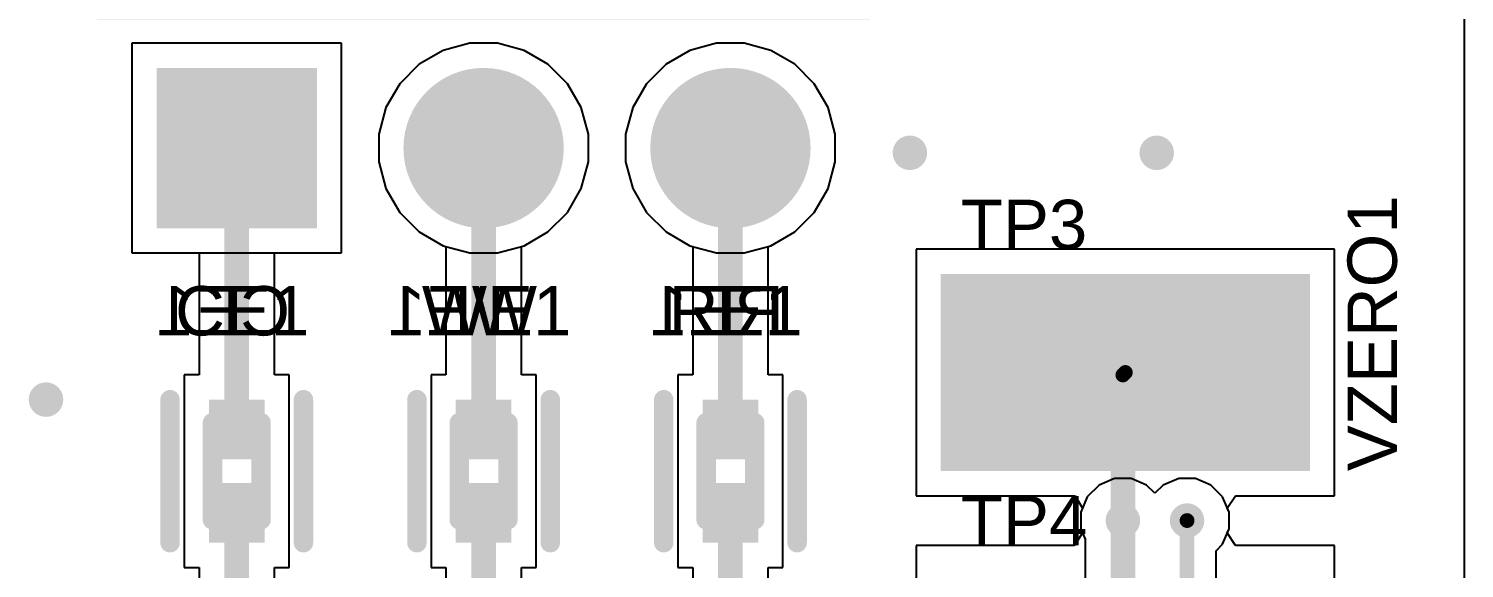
# Model space of a CAD drawing. Header units: millimetres. Extents: x -0.01 to 1.18, y 0.02 to 2.01.
# Drawn here: x 0.596 to 1.177, y 1.441 to 1.659 of the extents above; entities that cross this region are included whole.
import ezdxf

# ---------------------------------------------------------------- set-up
doc = ezdxf.new("R2010")
doc.units = ezdxf.units.MM
doc.header["$MEASUREMENT"] = 0
for name, color, linetype in [('BottomLayer', 5, 'Continuous'), ('BottomOverlay', 54, 'Continuous'), ('Mechanical2', 216, 'Continuous'), ('MultiLayer', 9, 'Continuous'), ('PadHoleLayer', 156, 'Continuous'), ('TopLayer', 1, 'Continuous'), ('TopOverlay', 2, 'Continuous'), ('TopPaste', 8, 'Continuous'), ('TopSolder', 216, 'Continuous'), ('ViaHoleLayer', 16, 'Continuous')]:
    doc.layers.add(name, color=color, linetype=linetype)
doc.styles.add('Arial', font='arial.ttf', dxfattribs={"height": 0.2})

# ---------------------------------------------------------------- blocks, each defined once
blk = doc.blocks.new('KSTN_5019_V_11')
at = {"layer": 'TopLayer'}
blk.add_hatch(color=1, dxfattribs=at).paths.add_polyline_path([(0.0748, -0.03996), (-0.0748, -0.03996), (-0.0748, 0.03996), (0.0748, 0.03996)])
at = {"layer": 'TopPaste'}
blk.add_hatch(color=8, dxfattribs=at).paths.add_polyline_path([(0.0748, -0.03996), (-0.0748, -0.03996), (-0.0748, 0.03996), (0.0748, 0.03996)])
blk = doc.blocks.new('61300311021_20')
at = {"layer": 'BottomLayer'}
h = blk.add_hatch(color=5, dxfattribs=at)
edge = h.paths.add_edge_path()
edge.add_arc((-0.1, 0.10906), 0.03248, 0, 360)
h = blk.add_hatch(color=5, dxfattribs=at)
edge = h.paths.add_edge_path()
edge.add_arc((0, 0.10906), 0.03248, 0, 360)
blk.add_hatch(color=5, dxfattribs=at).paths.add_polyline_path([(0.06752, 0.14154), (0.13248, 0.14154), (0.13248, 0.07657), (0.06752, 0.07657)])
at = {"layer": 'MultiLayer'}
h = blk.add_hatch(color=9, dxfattribs=at)
edge = h.paths.add_edge_path()
edge.add_arc((-0.1, 0.10906), 0.03248, 0, 360)
h = blk.add_hatch(color=9, dxfattribs=at)
edge = h.paths.add_edge_path()
edge.add_arc((0, 0.10906), 0.03248, 0, 360)
blk.add_hatch(color=9, dxfattribs=at).paths.add_polyline_path([(0.06752, 0.14154), (0.13248, 0.14154), (0.13248, 0.07657), (0.06752, 0.07657)])
at = {"layer": 'PadHoleLayer'}
h = blk.add_hatch(color=156, dxfattribs=at)
edge = h.paths.add_edge_path()
edge.add_arc((-0.1, 0.10906), 0.02165, 0, 360)
h = blk.add_hatch(color=156, dxfattribs=at)
edge = h.paths.add_edge_path()
edge.add_arc((0, 0.10906), 0.02165, 0, 360)
h = blk.add_hatch(color=156, dxfattribs=at)
edge = h.paths.add_edge_path()
edge.add_arc((0.1, 0.10906), 0.02165, 0, 360)
at = {"layer": 'TopLayer'}
h = blk.add_hatch(color=1, dxfattribs=at)
edge = h.paths.add_edge_path()
edge.add_arc((-0.1, 0.10906), 0.03248, 0, 360)
h = blk.add_hatch(color=1, dxfattribs=at)
edge = h.paths.add_edge_path()
edge.add_arc((0, 0.10906), 0.03248, 0, 360)
blk.add_hatch(color=1, dxfattribs=at).paths.add_polyline_path([(0.06752, 0.14154), (0.13248, 0.14154), (0.13248, 0.07657), (0.06752, 0.07657)])
at = {"layer": 'TopOverlay', "const_width": 0.00787}
for points in [[(-0.15591, 0.05295), (-0.15591, -0.05295)], [(0.15591, 0.05295), (-0.15591, 0.05295)], [(0.15591, 0.05295), (0.15591, -0.05295)], [(0.15591, -0.05295), (-0.15591, -0.05295)], [(-0.1126, -0.05295), (-0.1126, -0.27835)], [(-0.0874, -0.05295), (-0.0874, -0.27835)], [(-0.0126, -0.05295), (-0.0126, -0.27835)], [(0.0126, -0.05295), (0.0126, -0.27835)], [(0.0874, -0.05295), (0.0874, -0.27835)], [(0.1126, -0.05295), (0.1126, -0.27835)], [(-0.1, -0.28622), (-0.1126, -0.27835)], [(-0.0874, -0.27835), (-0.1, -0.28622)], [(0, -0.28622), (-0.0126, -0.27835)], [(0.0126, -0.27835), (0, -0.28622)], [(0.1, -0.28622), (0.0874, -0.27835)], [(0.1126, -0.27835), (0.1, -0.28622)]]:
    blk.add_lwpolyline(points, dxfattribs=at)
at = {"layer": 'TopOverlay', "const_width": 0.00394}
for points in [[(-0.15787, 0.05295, 1), (-0.15394, 0.05295, 1)], [(-0.15787, 0.05295, 1), (-0.15394, 0.05295, 1)], [(0.15394, 0.05295, 1), (0.15787, 0.05295, 1)], [(0.15394, 0.05295, 1), (0.15787, 0.05295, 1)], [(-0.15787, -0.05295, 1), (-0.15394, -0.05295, 1)], [(-0.15787, -0.05295, 1), (-0.15394, -0.05295, 1)], [(-0.11457, -0.05295, 1), (-0.11063, -0.05295, 1)], [(-0.08937, -0.05295, 1), (-0.08543, -0.05295, 1)], [(-0.01457, -0.05295, 1), (-0.01063, -0.05295, 1)], [(0.01063, -0.05295, 1), (0.01457, -0.05295, 1)], [(0.08543, -0.05295, 1), (0.08937, -0.05295, 1)], [(0.11063, -0.05295, 1), (0.11457, -0.05295, 1)], [(0.15394, -0.05295, 1), (0.15787, -0.05295, 1)], [(0.15394, -0.05295, 1), (0.15787, -0.05295, 1)], [(-0.11457, -0.27835, 1), (-0.11063, -0.27835, 1)], [(-0.11457, -0.27835, 1), (-0.11063, -0.27835, 1)], [(-0.08937, -0.27835, 1), (-0.08543, -0.27835, 1)], [(-0.08937, -0.27835, 1), (-0.08543, -0.27835, 1)], [(-0.01457, -0.27835, 1), (-0.01063, -0.27835, 1)], [(-0.01457, -0.27835, 1), (-0.01063, -0.27835, 1)], [(0.01063, -0.27835, 1), (0.01457, -0.27835, 1)], [(0.01063, -0.27835, 1), (0.01457, -0.27835, 1)], [(0.08543, -0.27835, 1), (0.08937, -0.27835, 1)], [(0.08543, -0.27835, 1), (0.08937, -0.27835, 1)], [(0.11063, -0.27835, 1), (0.11457, -0.27835, 1)], [(0.11063, -0.27835, 1), (0.11457, -0.27835, 1)], [(-0.10197, -0.28622, 1), (-0.09803, -0.28622, 1)], [(-0.10197, -0.28622, 1), (-0.09803, -0.28622, 1)], [(-0.00197, -0.28622, 1), (0.00197, -0.28622, 1)], [(-0.00197, -0.28622, 1), (0.00197, -0.28622, 1)], [(0.09803, -0.28622, 1), (0.10197, -0.28622, 1)], [(0.09803, -0.28622, 1), (0.10197, -0.28622, 1)]]:
    blk.add_lwpolyline(points, format="xyb", close=True, dxfattribs=at)
blk = doc.blocks.new('FP_BLM15_0_05__0_7_IPC_B_23')
at = {"layer": 'TopLayer'}
for points in [[(-0.02899, 0.01127), (-0.00476, 0.01127), (-0.00476, -0.01127), (-0.02899, -0.01127)], [(0.00476, 0.01127), (0.02899, 0.01127), (0.02899, -0.01127), (0.00476, -0.01127)]]:
    blk.add_hatch(color=1, dxfattribs=at).paths.add_polyline_path(points)
at = {"layer": 'TopPaste'}
for points in [[(-0.02899, 0.01127), (-0.00476, 0.01127), (-0.00476, -0.01127), (-0.02899, -0.01127)], [(0.00476, 0.01127), (0.02899, 0.01127), (0.02899, -0.01127), (0.00476, -0.01127)]]:
    blk.add_hatch(color=8, dxfattribs=at).paths.add_polyline_path(points)
at = {"layer": 'TopSolder'}
for points in [[(-0.02899, 0.01127), (-0.00476, 0.01127), (-0.00476, -0.01127), (-0.02899, -0.01127)], [(0.00476, 0.01127), (0.02899, 0.01127), (0.02899, -0.01127), (0.00476, -0.01127)]]:
    blk.add_hatch(color=216, dxfattribs=at).paths.add_polyline_path(points)
at = {"layer": 'Mechanical2', "const_width": 0.00787}
for points in [[(-0.01969, 0.00984), (-0.01969, -0.00984)], [(-0.01969, 0.00984), (0.01969, 0.00984)], [(0.01969, 0.00984), (0.01969, -0.00984)], [(-0.01969, -0.00984), (0.01969, -0.00984)]]:
    blk.add_lwpolyline(points, dxfattribs=at)
at = {"layer": 'Mechanical2', "const_width": 0.00394}
for points in [[(-0.02165, 0.00984, 1), (-0.01772, 0.00984, 1)], [(-0.02165, 0.00984, 1), (-0.01772, 0.00984, 1)], [(0.01772, 0.00984, 1), (0.02165, 0.00984, 1)], [(0.01772, 0.00984, 1), (0.02165, 0.00984, 1)], [(-0.02165, -0.00984, 1), (-0.01772, -0.00984, 1)], [(-0.02165, -0.00984, 1), (-0.01772, -0.00984, 1)], [(0.01772, -0.00984, 1), (0.02165, -0.00984, 1)], [(0.01772, -0.00984, 1), (0.02165, -0.00984, 1)]]:
    blk.add_lwpolyline(points, format="xyb", close=True, dxfattribs=at)
at = {"layer": 'TopOverlay', "const_width": 0.00787}
for points in [[(-0.02899, 0.02702), (0.02899, 0.02702)], [(-0.02899, -0.02702), (0.02899, -0.02702)]]:
    blk.add_lwpolyline(points, dxfattribs=at)
at = {"layer": 'TopOverlay', "const_width": 0.00394}
for points in [[(-0.03095, 0.02702, 1), (-0.02702, 0.02702, 1)], [(0.02702, 0.02702, 1), (0.03095, 0.02702, 1)], [(-0.03095, -0.02702, 1), (-0.02702, -0.02702, 1)], [(0.02702, -0.02702, 1), (0.03095, -0.02702, 1)]]:
    blk.add_lwpolyline(points, format="xyb", close=True, dxfattribs=at)
blk = doc.blocks.new('FP_BLM15_0_05__0_7_IPC_B_24')
at = {"layer": 'TopLayer'}
for points in [[(-0.02899, 0.01127), (-0.00476, 0.01127), (-0.00476, -0.01127), (-0.02899, -0.01127)], [(0.00476, 0.01127), (0.02899, 0.01127), (0.02899, -0.01127), (0.00476, -0.01127)]]:
    blk.add_hatch(color=1, dxfattribs=at).paths.add_polyline_path(points)
at = {"layer": 'TopPaste'}
for points in [[(-0.02899, 0.01127), (-0.00476, 0.01127), (-0.00476, -0.01127), (-0.02899, -0.01127)], [(0.00476, 0.01127), (0.02899, 0.01127), (0.02899, -0.01127), (0.00476, -0.01127)]]:
    blk.add_hatch(color=8, dxfattribs=at).paths.add_polyline_path(points)
at = {"layer": 'TopSolder'}
for points in [[(-0.02899, 0.01127), (-0.00476, 0.01127), (-0.00476, -0.01127), (-0.02899, -0.01127)], [(0.00476, 0.01127), (0.02899, 0.01127), (0.02899, -0.01127), (0.00476, -0.01127)]]:
    blk.add_hatch(color=216, dxfattribs=at).paths.add_polyline_path(points)
at = {"layer": 'Mechanical2', "const_width": 0.00787}
for points in [[(-0.01969, 0.00984), (-0.01969, -0.00984)], [(-0.01969, 0.00984), (0.01969, 0.00984)], [(0.01969, 0.00984), (0.01969, -0.00984)], [(-0.01969, -0.00984), (0.01969, -0.00984)]]:
    blk.add_lwpolyline(points, dxfattribs=at)
at = {"layer": 'Mechanical2', "const_width": 0.00394}
for points in [[(-0.02165, 0.00984, 1), (-0.01772, 0.00984, 1)], [(-0.02165, 0.00984, 1), (-0.01772, 0.00984, 1)], [(0.01772, 0.00984, 1), (0.02165, 0.00984, 1)], [(0.01772, 0.00984, 1), (0.02165, 0.00984, 1)], [(-0.02165, -0.00984, 1), (-0.01772, -0.00984, 1)], [(-0.02165, -0.00984, 1), (-0.01772, -0.00984, 1)], [(0.01772, -0.00984, 1), (0.02165, -0.00984, 1)], [(0.01772, -0.00984, 1), (0.02165, -0.00984, 1)]]:
    blk.add_lwpolyline(points, format="xyb", close=True, dxfattribs=at)
at = {"layer": 'TopOverlay', "const_width": 0.00787}
for points in [[(-0.02899, 0.02702), (0.02899, 0.02702)], [(-0.02899, -0.02702), (0.02899, -0.02702)]]:
    blk.add_lwpolyline(points, dxfattribs=at)
at = {"layer": 'TopOverlay', "const_width": 0.00394}
for points in [[(-0.03095, 0.02702, 1), (-0.02702, 0.02702, 1)], [(0.02702, 0.02702, 1), (0.03095, 0.02702, 1)], [(-0.03095, -0.02702, 1), (-0.02702, -0.02702, 1)], [(0.02702, -0.02702, 1), (0.03095, -0.02702, 1)]]:
    blk.add_lwpolyline(points, format="xyb", close=True, dxfattribs=at)
blk = doc.blocks.new('FP_BLM15_0_05__0_7_IPC_B_25')
at = {"layer": 'TopLayer'}
for points in [[(-0.02899, 0.01127), (-0.00476, 0.01127), (-0.00476, -0.01127), (-0.02899, -0.01127)], [(0.00476, 0.01127), (0.02899, 0.01127), (0.02899, -0.01127), (0.00476, -0.01127)]]:
    blk.add_hatch(color=1, dxfattribs=at).paths.add_polyline_path(points)
at = {"layer": 'TopPaste'}
for points in [[(-0.02899, 0.01127), (-0.00476, 0.01127), (-0.00476, -0.01127), (-0.02899, -0.01127)], [(0.00476, 0.01127), (0.02899, 0.01127), (0.02899, -0.01127), (0.00476, -0.01127)]]:
    blk.add_hatch(color=8, dxfattribs=at).paths.add_polyline_path(points)
at = {"layer": 'TopSolder'}
for points in [[(-0.02899, 0.01127), (-0.00476, 0.01127), (-0.00476, -0.01127), (-0.02899, -0.01127)], [(0.00476, 0.01127), (0.02899, 0.01127), (0.02899, -0.01127), (0.00476, -0.01127)]]:
    blk.add_hatch(color=216, dxfattribs=at).paths.add_polyline_path(points)
at = {"layer": 'Mechanical2', "const_width": 0.00787}
for points in [[(-0.01969, 0.00984), (-0.01969, -0.00984)], [(-0.01969, 0.00984), (0.01969, 0.00984)], [(0.01969, 0.00984), (0.01969, -0.00984)], [(-0.01969, -0.00984), (0.01969, -0.00984)]]:
    blk.add_lwpolyline(points, dxfattribs=at)
at = {"layer": 'Mechanical2', "const_width": 0.00394}
for points in [[(-0.02165, 0.00984, 1), (-0.01772, 0.00984, 1)], [(-0.02165, 0.00984, 1), (-0.01772, 0.00984, 1)], [(0.01772, 0.00984, 1), (0.02165, 0.00984, 1)], [(0.01772, 0.00984, 1), (0.02165, 0.00984, 1)], [(-0.02165, -0.00984, 1), (-0.01772, -0.00984, 1)], [(-0.02165, -0.00984, 1), (-0.01772, -0.00984, 1)], [(0.01772, -0.00984, 1), (0.02165, -0.00984, 1)], [(0.01772, -0.00984, 1), (0.02165, -0.00984, 1)]]:
    blk.add_lwpolyline(points, format="xyb", close=True, dxfattribs=at)
at = {"layer": 'TopOverlay', "const_width": 0.00787}
for points in [[(-0.02899, 0.02702), (0.02899, 0.02702)], [(-0.02899, -0.02702), (0.02899, -0.02702)]]:
    blk.add_lwpolyline(points, dxfattribs=at)
at = {"layer": 'TopOverlay', "const_width": 0.00394}
for points in [[(-0.03095, 0.02702, 1), (-0.02702, 0.02702, 1)], [(0.02702, 0.02702, 1), (0.03095, 0.02702, 1)], [(-0.03095, -0.02702, 1), (-0.02702, -0.02702, 1)], [(0.02702, -0.02702, 1), (0.03095, -0.02702, 1)]]:
    blk.add_lwpolyline(points, format="xyb", close=True, dxfattribs=at)

msp = doc.modelspace()

# ---------------------------------------------------------------- hatches: boundary and pattern name
at = {"layer": 'BottomLayer'}
h = msp.add_hatch(color=5, dxfattribs=at)
edge = h.paths.add_edge_path()
edge.add_arc((0.95271, 1.60902), 0.007, 0, 360)
h = msp.add_hatch(color=5, dxfattribs=at)
edge = h.paths.add_edge_path()
edge.add_arc((1.05271, 1.60902), 0.007, 0, 360)
h = msp.add_hatch(color=5, dxfattribs=at)
edge = h.paths.add_edge_path()
edge.add_arc((0.60271, 1.50902), 0.007, 0, 360)
h = msp.add_hatch(color=5, dxfattribs=at)
edge = h.paths.add_edge_path()
edge.add_arc((1.039, 1.46), 0.007, 0, 360)
h = msp.add_hatch(color=5, dxfattribs=at)
edge = h.paths.add_edge_path()
edge.add_arc((1.065, 1.46), 0.007, 0, 360)
at = {"layer": 'TopLayer'}
h = msp.add_hatch(color=1, dxfattribs=at)
edge = h.paths.add_edge_path()
edge.add_arc((0.95271, 1.60902), 0.007, 0, 360)
h = msp.add_hatch(color=1, dxfattribs=at)
edge = h.paths.add_edge_path()
edge.add_arc((1.05271, 1.60902), 0.007, 0, 360)
h = msp.add_hatch(color=1, dxfattribs=at)
edge = h.paths.add_edge_path()
edge.add_arc((0.60271, 1.50902), 0.007, 0, 360)
h = msp.add_hatch(color=1, dxfattribs=at)
edge = h.paths.add_edge_path()
edge.add_arc((1.039, 1.46), 0.007, 0, 360)
h = msp.add_hatch(color=1, dxfattribs=at)
edge = h.paths.add_edge_path()
edge.add_arc((1.065, 1.46), 0.007, 0, 360)
at = {"layer": 'ViaHoleLayer'}
h = msp.add_hatch(color=16, dxfattribs=at)
edge = h.paths.add_edge_path()
edge.add_arc((0.95271, 1.60902), 0.005, 0, 360)
h = msp.add_hatch(color=16, dxfattribs=at)
edge = h.paths.add_edge_path()
edge.add_arc((1.05271, 1.60902), 0.005, 0, 360)
h = msp.add_hatch(color=16, dxfattribs=at)
edge = h.paths.add_edge_path()
edge.add_arc((0.60271, 1.50902), 0.005, 0, 360)
h = msp.add_hatch(color=16, dxfattribs=at)
edge = h.paths.add_edge_path()
edge.add_arc((1.039, 1.46), 0.005, 0, 360)
h = msp.add_hatch(color=16, dxfattribs=at)
edge = h.paths.add_edge_path()
edge.add_arc((1.065, 1.46), 0.005, 0, 360)

# ---------------------------------------------------------------- linework, layer by layer
at = {"layer": 'BottomLayer'}
for p, q in [((1.17731, 2.00542), (1.17731, 1.0402)), ((0.72248, 1.65343), (0.63752, 1.65343)), ((0.63752, 1.65343), (0.63752, 1.56846)), ((0.72248, 1.56846), (0.72248, 1.65343)), ((0.77441, 1.65343), (0.7636, 1.65053)), ((0.78559, 1.65343), (0.77441, 1.65343)), ((0.7964, 1.65053), (0.78559, 1.65343)), ((0.87441, 1.65343), (0.8636, 1.65053)), ((0.88559, 1.65343), (0.87441, 1.65343)), ((0.8964, 1.65053), (0.88559, 1.65343)), ((0.7636, 1.65053), (0.75392, 1.64494)), ((0.80608, 1.64494), (0.7964, 1.65053)), ((0.8636, 1.65053), (0.85392, 1.64494)), ((0.90608, 1.64494), (0.8964, 1.65053)), ((0.75392, 1.64494), (0.74601, 1.63703)), ((0.81399, 1.63703), (0.80608, 1.64494)), ((0.85392, 1.64494), (0.84601, 1.63703)), ((0.91399, 1.63703), (0.90608, 1.64494)), ((0.74601, 1.63703), (0.74041, 1.62734)), ((0.81959, 1.62734), (0.81399, 1.63703)), ((0.84601, 1.63703), (0.84041, 1.62734)), ((0.91959, 1.62734), (0.91399, 1.63703)), ((0.74041, 1.62734), (0.73752, 1.61654)), ((0.82248, 1.61654), (0.81959, 1.62734)), ((0.84041, 1.62734), (0.83752, 1.61654)), ((0.92248, 1.61654), (0.91959, 1.62734)), ((0.73752, 1.61654), (0.73752, 1.60535)), ((0.82248, 1.60535), (0.82248, 1.61654)), ((0.83752, 1.61654), (0.83752, 1.60535)), ((0.92248, 1.60535), (0.92248, 1.61654)), ((0.73752, 1.60535), (0.74041, 1.59455)), ((0.81959, 1.59455), (0.82248, 1.60535)), ((0.83752, 1.60535), (0.84041, 1.59455)), ((0.91959, 1.59455), (0.92248, 1.60535)), ((0.74041, 1.59455), (0.74601, 1.58486)), ((0.81399, 1.58486), (0.81959, 1.59455)), ((0.84041, 1.59455), (0.84601, 1.58486)), ((0.91399, 1.58486), (0.91959, 1.59455)), ((0.74601, 1.58486), (0.75392, 1.57695)), ((0.80608, 1.57695), (0.81399, 1.58486)), ((0.84601, 1.58486), (0.85392, 1.57695)), ((0.90608, 1.57695), (0.91399, 1.58486)), ((0.75392, 1.57695), (0.7636, 1.57136)), ((0.7964, 1.57136), (0.80608, 1.57695)), ((0.85392, 1.57695), (0.8636, 1.57136)), ((0.8964, 1.57136), (0.90608, 1.57695)), ((0.7636, 1.57136), (0.77441, 1.56846)), ((0.78559, 1.56846), (0.7964, 1.57136)), ((0.8636, 1.57136), (0.87441, 1.56846)), ((0.88559, 1.56846), (0.8964, 1.57136)), ((0.63752, 1.56846), (0.72248, 1.56846)), ((0.77441, 1.56846), (0.78559, 1.56846)), ((0.87441, 1.56846), (0.88559, 1.56846)), ((1.02937, 1.47441), (1.02459, 1.46963)), ((1.03562, 1.477), (1.02937, 1.47441)), ((1.04238, 1.477), (1.03562, 1.477)), ((1.04863, 1.47441), (1.04238, 1.477)), ((1.052, 1.47104), (1.04863, 1.47441)), ((1.05537, 1.47441), (1.052, 1.47104)), ((1.06162, 1.477), (1.05537, 1.47441)), ((1.06838, 1.477), (1.06162, 1.477)), ((1.07463, 1.47441), (1.06838, 1.477)), ((1.07941, 1.46963), (1.07463, 1.47441)), ((1.02459, 1.46963), (1.022, 1.46338)), ((1.082, 1.46338), (1.07941, 1.46963)), ((1.022, 1.46338), (1.022, 1.45662)), ((1.082, 1.45662), (1.082, 1.46338)), ((1.022, 1.45662), (1.02371, 1.4525)), ((1.07941, 1.45037), (1.082, 1.45662)), ((1.02371, 1.4525), (1.02371, 1.2995)), ((1.07673, 1.44768), (1.07941, 1.45037)), ((1.07673, 1.29184), (1.07673, 1.44768))]:
    msp.add_line(p, q, dxfattribs=at)
for points, const_width in [([(1.039, 1.292), (1.039, 1.46)], 0.01), ([(1.065, 1.29184), (1.065, 1.46)], 0.003)]:
    msp.add_lwpolyline(points, dxfattribs=dict(at, const_width=const_width))
for points, const_width in [([(1.0365, 1.46, 1), (1.0415, 1.46, 1)], 0.005), ([(1.06425, 1.46, 1), (1.06575, 1.46, 1)], 0.0015)]:
    msp.add_lwpolyline(points, format="xyb", close=True, dxfattribs=dict(at, const_width=const_width))
at = {"layer": 'TopLayer'}
for p, q in [((1.17731, 2.00542), (1.17731, 1.0392)), ((0.72248, 1.65343), (0.63752, 1.65343)), ((0.63752, 1.65343), (0.63752, 1.56846)), ((0.72248, 1.56846), (0.72248, 1.65343)), ((0.77441, 1.65343), (0.7636, 1.65053)), ((0.78559, 1.65343), (0.77441, 1.65343)), ((0.7964, 1.65053), (0.78559, 1.65343)), ((0.87441, 1.65343), (0.8636, 1.65053)), ((0.88559, 1.65343), (0.87441, 1.65343)), ((0.8964, 1.65053), (0.88559, 1.65343)), ((0.7636, 1.65053), (0.75392, 1.64494)), ((0.80608, 1.64494), (0.7964, 1.65053)), ((0.8636, 1.65053), (0.85392, 1.64494)), ((0.90608, 1.64494), (0.8964, 1.65053)), ((0.75392, 1.64494), (0.74601, 1.63703)), ((0.81399, 1.63703), (0.80608, 1.64494)), ((0.85392, 1.64494), (0.84601, 1.63703)), ((0.91399, 1.63703), (0.90608, 1.64494)), ((0.74601, 1.63703), (0.74041, 1.62734)), ((0.81959, 1.62734), (0.81399, 1.63703)), ((0.84601, 1.63703), (0.84041, 1.62734)), ((0.91959, 1.62734), (0.91399, 1.63703)), ((0.74041, 1.62734), (0.73752, 1.61654)), ((0.82248, 1.61654), (0.81959, 1.62734)), ((0.84041, 1.62734), (0.83752, 1.61654)), ((0.92248, 1.61654), (0.91959, 1.62734)), ((0.73752, 1.61654), (0.73752, 1.60535)), ((0.82248, 1.60535), (0.82248, 1.61654)), ((0.83752, 1.61654), (0.83752, 1.60535)), ((0.92248, 1.60535), (0.92248, 1.61654)), ((0.73752, 1.60535), (0.74041, 1.59455)), ((0.81959, 1.59455), (0.82248, 1.60535)), ((0.83752, 1.60535), (0.84041, 1.59455)), ((0.91959, 1.59455), (0.92248, 1.60535)), ((0.74041, 1.59455), (0.74601, 1.58486)), ((0.81399, 1.58486), (0.81959, 1.59455)), ((0.84041, 1.59455), (0.84601, 1.58486)), ((0.91399, 1.58486), (0.91959, 1.59455)), ((0.74601, 1.58486), (0.75392, 1.57695)), ((0.80608, 1.57695), (0.81399, 1.58486)), ((0.84601, 1.58486), (0.85392, 1.57695)), ((0.90608, 1.57695), (0.91399, 1.58486)), ((0.75392, 1.57695), (0.7636, 1.57136)), ((0.7964, 1.57136), (0.80608, 1.57695)), ((0.85392, 1.57695), (0.8636, 1.57136)), ((0.8964, 1.57136), (0.90608, 1.57695)), ((0.7636, 1.57136), (0.76471, 1.57106)), ((0.76471, 1.57106), (0.76471, 1.51899)), ((0.79529, 1.57106), (0.7964, 1.57136)), ((0.79529, 1.51899), (0.79529, 1.57106)), ((0.8636, 1.57136), (0.86471, 1.57106)), ((0.86471, 1.57106), (0.86471, 1.51899)), ((0.89529, 1.57106), (0.8964, 1.57136)), ((0.89529, 1.51899), (0.89529, 1.57106)), ((0.63752, 1.56846), (0.66471, 1.56846)), ((0.66471, 1.56846), (0.66471, 1.51899)), ((0.69529, 1.51899), (0.69529, 1.56846)), ((0.69529, 1.56846), (0.72248, 1.56846)), ((1.1248, 1.56996), (0.9552, 1.56996)), ((0.9552, 1.56996), (0.9552, 1.47004)), ((1.1248, 1.47004), (1.1248, 1.56996)), ((0.66471, 1.51899), (0.65873, 1.51899)), ((0.65873, 1.51899), (0.65873, 1.47476)), ((0.70127, 1.51899), (0.69529, 1.51899)), ((0.70127, 1.47476), (0.70127, 1.51899)), ((0.76471, 1.51899), (0.75873, 1.51899)), ((0.75873, 1.51899), (0.75873, 1.47476)), ((0.80127, 1.51899), (0.79529, 1.51899)), ((0.80127, 1.47476), (0.80127, 1.51899)), ((0.86471, 1.51899), (0.85873, 1.51899)), ((0.85873, 1.51899), (0.85873, 1.47476)), ((0.90127, 1.51899), (0.89529, 1.51899)), ((0.90127, 1.47476), (0.90127, 1.51899)), ((0.65873, 1.47476), (0.65873, 1.44101)), ((0.70127, 1.44101), (0.70127, 1.47476)), ((0.75873, 1.47476), (0.75873, 1.44101)), ((0.80127, 1.44101), (0.80127, 1.47476)), ((0.85873, 1.47476), (0.85873, 1.44101)), ((0.90127, 1.44101), (0.90127, 1.47476)), ((0.9552, 1.47004), (1.01971, 1.47004)), ((1.01971, 1.47004), (1.02269, 1.46504)), ((1.08131, 1.46504), (1.08465, 1.47004)), ((1.08465, 1.47004), (1.1248, 1.47004)), ((1.02269, 1.46504), (1.022, 1.46338)), ((1.022, 1.46338), (1.022, 1.45662)), ((1.082, 1.46338), (1.08131, 1.46504)), ((1.082, 1.45662), (1.082, 1.46338)), ((1.02269, 1.45496), (1.01935, 1.44996)), ((1.022, 1.45662), (1.02269, 1.45496)), ((1.08131, 1.45496), (1.082, 1.45662)), ((1.08465, 1.44996), (1.08131, 1.45496)), ((1.01935, 1.44996), (0.9552, 1.44996)), ((0.9552, 1.44996), (0.9552, 1.35429)), ((1.1248, 1.44996), (1.08465, 1.44996)), ((1.1248, 1.37167), (1.1248, 1.44996)), ((0.65873, 1.44101), (0.66471, 1.44101)), ((0.66471, 1.44101), (0.66471, 1.4075)), ((0.69529, 1.4075), (0.69529, 1.44101)), ((0.69529, 1.44101), (0.70127, 1.44101)), ((0.75873, 1.44101), (0.76471, 1.44101)), ((0.76471, 1.44101), (0.76471, 1.4075)), ((0.79529, 1.4075), (0.79529, 1.44101)), ((0.79529, 1.44101), (0.80127, 1.44101)), ((0.85873, 1.44101), (0.86471, 1.44101)), ((0.86471, 1.44101), (0.86471, 1.4075)), ((0.89529, 1.4075), (0.89529, 1.44101)), ((0.89529, 1.44101), (0.90127, 1.44101))]:
    msp.add_line(p, q, dxfattribs=at)
for points, const_width in [([(0.68, 1.49687), (0.68, 1.61094)], 0.01), ([(0.78, 1.49687), (0.78, 1.61094)], 0.01), ([(0.88, 1.49687), (0.88, 1.61094)], 0.01), ([(1.039, 1.46), (1.039, 1.519)], 0.01), ([(1.039, 1.519), (1.04, 1.52)], 0.006), ([(0.68, 1.4), (0.68, 1.46313)], 0.01), ([(0.78, 1.4), (0.78, 1.46313)], 0.01), ([(0.88, 1.4), (0.88, 1.46313)], 0.01), ([(1.065, 1.425), (1.065, 1.46)], 0.006)]:
    msp.add_lwpolyline(points, dxfattribs=dict(at, const_width=const_width))
for points, const_width in [([(0.6775, 1.61094, 1), (0.6825, 1.61094, 1)], 0.005), ([(0.7775, 1.61094, 1), (0.7825, 1.61094, 1)], 0.005), ([(0.8775, 1.61094, 1), (0.8825, 1.61094, 1)], 0.005), ([(1.0365, 1.519, 1), (1.0415, 1.519, 1)], 0.005), ([(1.0375, 1.519, 1), (1.0405, 1.519, 1)], 0.003), ([(1.0385, 1.52, 1), (1.0415, 1.52, 1)], 0.003), ([(0.6775, 1.49687, 1), (0.6825, 1.49687, 1)], 0.005), ([(0.7775, 1.49687, 1), (0.7825, 1.49687, 1)], 0.005), ([(0.8775, 1.49687, 1), (0.8825, 1.49687, 1)], 0.005), ([(0.6775, 1.46313, 1), (0.6825, 1.46313, 1)], 0.005), ([(0.7775, 1.46313, 1), (0.7825, 1.46313, 1)], 0.005), ([(0.8775, 1.46313, 1), (0.8825, 1.46313, 1)], 0.005), ([(1.0365, 1.46, 1), (1.0415, 1.46, 1)], 0.005), ([(1.0635, 1.46, 1), (1.0665, 1.46, 1)], 0.003)]:
    msp.add_lwpolyline(points, format="xyb", close=True, dxfattribs=dict(at, const_width=const_width))

# ---------------------------------------------------------------- block references
for name, p, rotation in [('61300311021_20', (0.78, 1.72), 180), ('FP_BLM15_0_05__0_7_IPC_B_25', (0.68, 1.48), 90), ('FP_BLM15_0_05__0_7_IPC_B_24', (0.78, 1.48), 90), ('FP_BLM15_0_05__0_7_IPC_B_23', (0.88, 1.48), 90)]:
    msp.add_blockref(name, p, dxfattribs=dict(rotation=rotation))
msp.add_blockref('KSTN_5019_V_11', (1.04, 1.52))

# ---------------------------------------------------------------- texts
at = {"layer": 'BottomOverlay', "style": 'Arial', "text_generation_flag": 2}
for s, p in [('CE1', (0.70165, 1.535)), ('WE1', (0.80165, 1.535)), ('RE1', (0.90165, 1.535))]:
    msp.add_text(s, height=0.02, rotation=360, dxfattribs=at).set_placement(p)
at = {"layer": 'TopOverlay', "style": 'Arial'}
for s, p in [('TP3', (0.97334, 1.57)), ('CE1', (0.655, 1.535)), ('WE1', (0.755, 1.535)), ('RE1', (0.855, 1.535)), ('TP4', (0.97334, 1.45))]:
    msp.add_text(s, height=0.02, dxfattribs=at).set_placement(p)
msp.add_text('VZERO1', height=0.02, rotation=90, dxfattribs=at).set_placement((1.15, 1.48))

doc.saveas('drawing.dxf')
